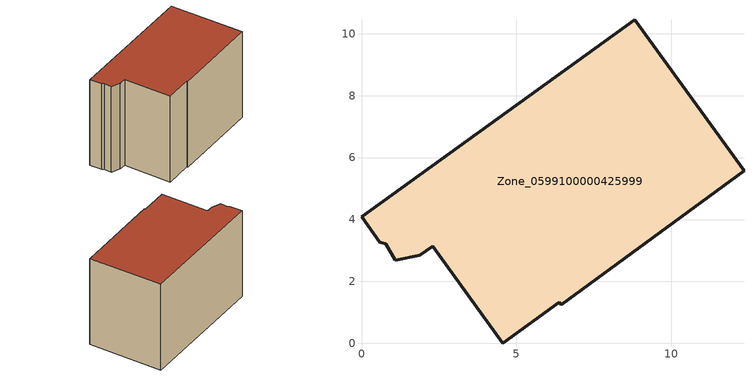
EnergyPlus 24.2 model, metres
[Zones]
Zone_0599100000425999
 floor ground (C_G): 8.82,10.46 12.35,5.57 6.44,1.26 6.39,1.33 4.57,0 2.3,3.13 1.88,2.85 1.09,2.68 0.79,3.21 0.59,3.27 0,4.08 z0
 wall outside (C_F): 2.3,3.13 4.57,0 6.39,1.33 6.44,1.26 12.35,5.57 8.82,10.46 0,4.08 0.59,3.27 0.79,3.21 1.09,2.68 1.88,2.85 2.3,3.13 z0:7.47
 roof outside (C_R): 0.79,3.21 1.09,2.68 1.88,2.85 2.3,3.13 4.57,0 6.39,1.33 6.44,1.26 12.35,5.57 8.82,10.46 0,4.08 0.59,3.27 z7.47
[BUILDING]
Pand.0599100000425999: North Axis=0; Terrain=City; Loads Convergence Tolerance Value=0.04; Temperature Convergence Tolerance Value=0.4; Solar Distribution=FullExterior; Maximum Number of Warmup Days=25; Minimum Number of Warmup Days=1
[Site:Location]
Rotterdam.The.Hague.AP_ZH_NLD Design_Conditions: Latitude=51.96; Longitude=4.45; Time Zone=1; Elevation=-4.5
[SITE:GROUNDTEMPERATURE:BUILDINGSURFACE]
18, 18, 18, 18, 18, 18, 18, 18, 18, 18, 18, 18
[MATERIAL] Thermal Absorptance=0.9; Solar Absorptance=0.7; Visible Absorptance=0.7
Name | Roughness | Thickness | Conductivity | Density | Specific Heat
G.TC.2006-2014 | MediumSmooth | 0.15 | 0.06 | 540 | 1210
F.TC.2006-2014 | Rough | 0.3 | 0.12 | 1920 | 840
R.TC.2006-2014 | MediumRough | 0.2 | 0.08 | 1500 | 1000
[CONSTRUCTION]
C_G: G.TC.2006-2014
C_F: F.TC.2006-2014
C_R: R.TC.2006-2014
[ZONE]
Zone_0599100000425999: Type=1; Multiplier=1; Ceiling Height=Autocalculate; Volume=Autocalculate; Floor Area=autocalculate; Part of Total Floor Area=Yes
[ZONEINFILTRATION:DESIGNFLOWRATE]
Infil_Zone_0599100000425999: Zone or ZoneList or Space or SpaceList=Zone_0599100000425999; Schedule=AlwaysOn; Design Flow Rate Calculation Method=Flow/Area; Flow Rate per Floor Area=0.0015; Constant Term Coefficient=1; Temperature Term Coefficient=0; Velocity Term Coefficient=0; Velocity Squared Term Coefficient=0
[HVACTEMPLATE:ZONE:IDEALLOADSAIRSYSTEM]
Zone_0599100000425999: Maximum Heating Supply Air Temperature=50; Minimum Cooling Supply Air Temperature=13; Maximum Heating Supply Air Humidity Ratio=0.0156; Minimum Cooling Supply Air Humidity Ratio=0.0077; Heating Limit=NoLimit; Cooling Limit=NoLimit; Dehumidification Control Type=ConstantSensibleHeatRatio; Cooling Sensible Heat Ratio=0.7; Dehumidification Setpoint=60; Humidification Control Type=None; Humidification Setpoint=30; Outdoor Air Method=None; Outdoor Air Flow Rate per Person=0.00944; Outdoor Air Flow Rate per Zone Floor Area=0; Outdoor Air Flow Rate per Zone=0; Demand Controlled Ventilation Type=None; Outdoor Air Economizer Type=NoEconomizer; Heat Recovery Type=None; Sensible Heat Recovery Effectiveness=0.7; Latent Heat Recovery Effectiveness=0.65
[ZONECONTROL:THERMOSTAT]
ThermostatControl_Zone_0599100000425999: Zone or ZoneList=Zone_0599100000425999; Control Type Schedule=DualSetpointControlType; Control 1=Thermostat_Zone_0599100000425999; Temperature Difference Between Cutout And Setpoint=0
[THERMOSTATSETPOINT:DUALSETPOINT]
Thermostat_Zone_0599100000425999: Heating Setpoint Temperature Schedule=HeatingSetpoint_Zone_0599100000425999; Cooling Setpoint Temperature Schedule=CoolingSetpoint_Zone_0599100000425999
[SCHEDULE:COMPACT]
HeatingSetpoint_Zone_0599100000425999: Through: 12/31, For: AllDays, Until: 24:00, 21
CoolingSetpoint_Zone_0599100000425999: Through: 12/31, For: AllDays, Until: 24:00, 24
DualSetpointControlType: Through: 12/31, For: AllDays, Until: 24:00, 4
AlwaysOn: Through: 12/31, For: AllDays, Until: 24:00, 1
